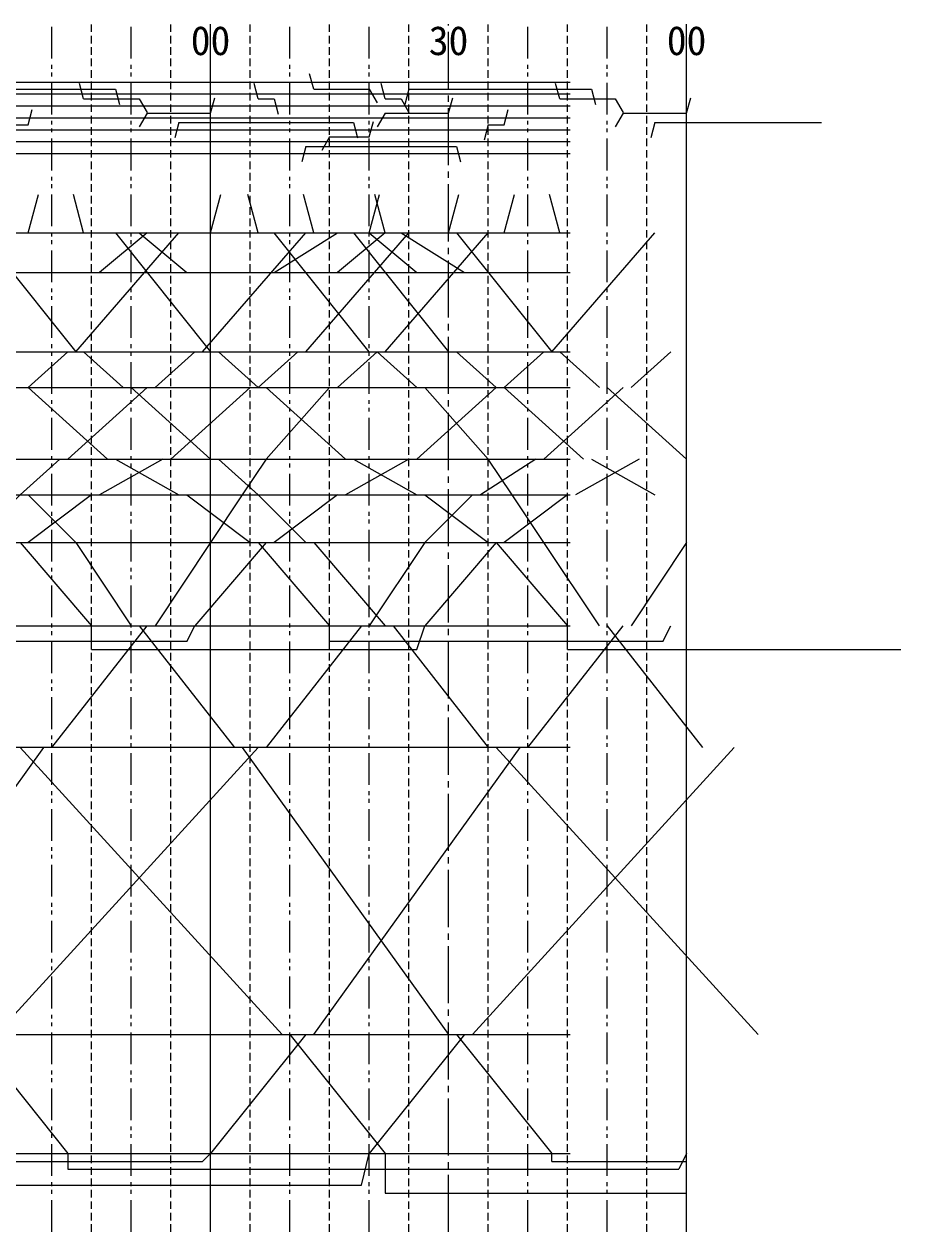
# Model space of a CAD drawing. Units: millimetres, scale not verified. Extents: x -1580 to 1240, y -841 to 681.
# Drawn here: x 135 to 1240, y -841 to 681 of the extents above; entities that cross this region are included whole.
import ezdxf
from ezdxf.enums import TextEntityAlignment as Align

# ---------------------------------------------------------------- set-up
doc = ezdxf.new("R2010")
doc.units = ezdxf.units.MM
doc.header["$LTSCALE"] = 8
for name, pattern in [('CHAIN2', [12, 9, -1, 1, -1]), ('DASHED1', [1.8, 1.2, -0.6]), ('DOUBLE_CHAIN1', [8.8, 5, -1, 0.6, -0.6, 0.6, -1])]:
    doc.linetypes.add(name, pattern=pattern)
doc.layers.add('0-0', color=5, linetype='Continuous', lineweight=9)
doc.styles.add('ＭＳ ゴシック', font='')
doc.styles.get('ＭＳ ゴシック').set_extended_font_data('MS Gothic')

msp = doc.modelspace()

# ---------------------------------------------------------------- linework, layer by layer
at = {"layer": '0-0', "color": 7, "linetype": 'DOUBLE_CHAIN1'}
for p, q in [((169.949, -840.925), (169.949, 680.913)), ((269.949, -840.925), (269.949, 680.913)), ((469.949, -840.925), (469.949, 680.913)), ((569.949, -840.925), (569.949, 680.913)), ((769.949, -840.925), (769.949, 680.913)), ((869.949, -840.925), (869.949, 680.913))]:
    msp.add_line(p, q, dxfattribs=at)
at = {"layer": '0-0', "color": 7, "linetype": 'DASHED1'}
for p, q in [((219.949, -840.925), (219.949, 680.913)), ((319.949, -840.925), (319.949, 680.913)), ((419.949, -840.925), (419.949, 680.913)), ((519.949, -840.925), (519.949, 680.913)), ((619.949, -840.925), (619.949, 680.913)), ((719.949, -840.925), (719.949, 680.913)), ((819.949, -840.925), (819.949, 680.913)), ((919.949, -840.925), (919.949, 680.913))]:
    msp.add_line(p, q, dxfattribs=at)
at = {"layer": '0-0', "color": 7}
for p, q in [((369.949, -840.925), (369.949, 680.913)), ((969.949, -840.925), (969.949, 680.913)), ((-1576.767, 607.91), (823.233, 607.91)), ((-1576.767, 592.91), (823.233, 592.91)), ((-1576.767, 577.91), (823.233, 577.91)), ((-1576.767, 562.91), (823.233, 562.91)), ((-1576.767, 547.91), (823.233, 547.91)), ((-1576.767, 532.91), (823.233, 532.91)), ((-1576.767, 517.91), (823.233, 517.91)), ((-1576.767, 417.91), (823.233, 417.91)), ((-1576.767, 367.91), (823.233, 367.91)), ((-1576.767, 267.91), (823.233, 267.91)), ((-1576.767, 222.91), (823.233, 222.91)), ((-1576.767, 132.91), (823.233, 132.91)), ((-1576.767, 87.91), (823.233, 87.91)), ((-1576.767, 27.91), (823.233, 27.91)), ((-1576.767, -77.09), (823.233, -77.09)), ((823.233, -230.494), (-1576.767, -230.494)), ((-1576.767, -592.09), (823.233, -592.09)), ((-1576.767, -742.09), (823.233, -742.09))]:
    msp.add_line(p, q, dxfattribs=at)
at = {"layer": '0-0', "color": 7, "linetype": 'CHAIN2'}
msp.add_line((669.949, -840.925), (669.949, 680.913), dxfattribs=at)
at = {"layer": '0-0', "color": 1}
for p, q in [((499.949, 598.91), (494.773, 618.228)), ((209.949, 586.91), (204.773, 606.228)), ((809.949, 586.91), (804.773, 606.228)), ((369.949, 568.91), (375.126, 588.228)), ((669.949, 568.91), (675.126, 588.228)), ((969.949, 568.91), (975.126, 588.228)), ((289.949, 568.91), (279.949, 551.589)), ((289.949, 568.91), (369.949, 568.91)), ((589.949, 568.91), (579.949, 551.589)), ((589.949, 568.91), (669.949, 568.91)), ((889.949, 568.91), (879.949, 551.589)), ((889.949, 568.91), (969.949, 568.91)), ((209.949, 417.91), (197.008, 466.206)), ((209.949, 417.91), (197.008, 466.206)), ((369.949, 417.91), (382.89, 466.206)), ((499.949, 417.91), (487.008, 466.206)), ((669.949, 417.91), (682.89, 466.206)), ((809.949, 417.91), (797.008, 466.206)), ((289.949, 417.91), (229.949, 367.91)), ((279.949, 417.91), (339.949, 367.91)), ((589.949, 417.91), (529.949, 367.91)), ((569.949, 417.91), (629.949, 367.91))]:
    msp.add_line(p, q, dxfattribs=at)
at = {"layer": '0-0', "color": 134}
for p, q in [((19.949, 598.91), (249.949, 598.91)), ((249.949, 598.91), (255.126, 579.591)), ((619.949, 598.91), (614.773, 579.591)), ((619.949, 598.91), (849.949, 598.91)), ((849.949, 598.91), (855.126, 579.591)), ((329.949, 556.91), (324.773, 537.591)), ((329.949, 556.91), (549.949, 556.91)), ((549.949, 556.91), (555.126, 537.591)), ((929.949, 556.91), (924.773, 537.591)), ((929.949, 556.91), (1139.949, 556.91)), ((199.949, 267.91), (329.949, 417.91)), ((249.949, 417.91), (369.949, 267.91)), ((489.949, 267.91), (619.949, 417.91)), ((549.949, 417.91), (669.949, 267.91)), ((799.949, 267.91), (929.949, 417.91)), ((139.949, 222.91), (189.949, 267.91)), ((379.949, 267.91), (429.949, 222.91)), ((429.949, 222.91), (479.949, 267.91)), ((679.949, 267.91), (729.949, 222.91)), ((739.949, 222.91), (789.949, 267.91)), ((139.949, 222.91), (239.949, 132.91)), ((419.949, 222.91), (319.949, 132.91)), ((439.949, 222.91), (539.949, 132.91)), ((729.949, 222.91), (629.949, 132.91)), ((739.949, 222.91), (839.949, 132.91)), ((309.949, 132.91), (229.949, 87.91)), ((249.949, 132.91), (329.949, 87.91)), ((619.949, 132.91), (539.949, 87.91)), ((549.949, 132.91), (629.949, 87.91)), ((909.949, 132.91), (829.949, 87.91)), ((849.949, 132.91), (929.949, 87.91)), ((219.949, 87.91), (139.949, 27.91)), ((339.949, 87.91), (419.949, 27.91)), ((529.949, 87.91), (449.949, 27.91)), ((639.949, 87.91), (719.949, 27.91)), ((819.949, 87.91), (739.949, 27.91)), ((129.949, 27.91), (219.949, -77.09)), ((439.949, 27.91), (349.949, -77.09)), ((429.949, 27.91), (519.949, -77.09)), ((729.949, 27.91), (639.949, -77.09)), ((729.949, 27.91), (819.949, -77.09)), ((219.949, -107.09), (219.949, -77.09)), ((339.949, -97.09), (349.949, -77.09)), ((519.949, -97.09), (519.949, -77.09)), ((629.949, -107.09), (639.949, -77.09)), ((819.949, -107.09), (819.949, -77.09)), ((939.949, -97.09), (949.949, -77.09)), ((339.949, -97.09), (-80.051, -97.09)), ((939.949, -97.09), (519.949, -97.09)), ((219.949, -107.09), (629.949, -107.09)), ((819.949, -107.09), (1239.949, -107.09))]:
    msp.add_line(p, q, dxfattribs=at)
at = {"layer": '0-0'}
for p, q in [((429.949, 586.91), (424.773, 606.228)), ((429.949, 586.91), (449.949, 586.91)), ((449.949, 586.91), (455.126, 567.591)), ((719.949, 553.91), (714.773, 534.591)), ((489.949, 526.91), (484.773, 507.591)), ((489.949, 526.91), (679.949, 526.91)), ((679.949, 526.91), (685.126, 507.591)), ((139.949, 417.91), (152.89, 466.206)), ((429.949, 417.91), (417.008, 466.206)), ((739.949, 417.91), (752.89, 466.206)), ((79.949, 417.91), (199.949, 267.91)), ((359.949, 267.91), (489.949, 417.91)), ((569.949, 267.91), (449.949, 417.91)), ((589.949, 267.91), (719.949, 417.91)), ((679.949, 417.91), (799.949, 267.91)), ((209.949, 267.91), (259.949, 222.91)), ((299.949, 222.91), (349.949, 267.91)), ((579.949, 267.91), (529.949, 222.91)), ((629.949, 222.91), (579.949, 267.91)), ((809.949, 267.91), (859.949, 222.91)), ((899.949, 222.91), (949.949, 267.91)), ((189.949, 132.91), (289.949, 222.91)), ((269.949, 222.91), (369.949, 132.91)), ((519.949, 222.91), (439.949, 132.91)), ((719.949, 132.91), (639.949, 222.91)), ((789.949, 132.91), (889.949, 222.91)), ((869.949, 222.91), (969.949, 132.91)), ((439.949, 132.91), (409.949, 87.91)), ((779.949, 132.91), (709.949, 87.91)), ((749.949, 87.91), (719.949, 132.91)), ((139.949, 87.91), (199.949, 27.91)), ((409.949, 87.91), (369.949, 27.91)), ((639.949, 27.91), (699.949, 87.91)), ((789.949, 27.91), (749.949, 87.91)), ((199.949, 27.91), (269.949, -77.09)), ((369.949, 27.91), (299.949, -77.09)), ((499.949, 27.91), (589.949, -77.09)), ((639.949, 27.91), (569.949, -77.09)), ((859.949, -77.09), (789.949, 27.91)), ((969.949, 27.91), (899.949, -77.09)), ((169.949, -230.494), (289.949, -77.09)), ((279.949, -77.09), (399.949, -230.494)), ((559.949, -77.09), (439.949, -230.494)), ((599.949, -77.09), (719.949, -230.494)), ((769.949, -230.494), (889.949, -77.09)), ((869.949, -77.09), (989.949, -230.494)), ((-100.051, -592.09), (159.949, -230.494)), ((99.949, -592.09), (429.949, -230.494)), ((129.949, -230.494), (459.949, -592.09)), ((409.949, -230.494), (669.949, -592.09)), ((499.949, -592.09), (759.949, -230.494)), ((699.949, -592.09), (1029.949, -230.494)), ((729.949, -230.494), (1059.949, -592.09)), ((69.949, -592.09), (189.949, -742.09)), ((489.949, -592.09), (369.949, -742.09)), ((469.949, -592.09), (589.949, -742.09)), ((689.949, -592.09), (569.949, -742.09)), ((679.949, -592.09), (799.949, -742.09)), ((189.949, -742.09), (189.949, -762.09)), ((359.949, -752.09), (369.949, -742.09)), ((559.949, -782.09), (569.949, -742.09)), ((589.949, -742.09), (589.949, -772.09)), ((799.949, -752.09), (799.949, -742.09)), ((969.949, -742.09), (959.949, -762.09)), ((-400.051, -752.09), (359.949, -752.09)), ((799.949, -752.09), (969.949, -752.09)), ((189.949, -762.09), (959.949, -762.09)), ((589.949, -772.09), (589.949, -792.09)), ((-10.051, -782.09), (559.949, -782.09)), ((589.949, -792.09), (969.949, -792.09))]:
    msp.add_line(p, q, dxfattribs=at)
at = {"layer": '0-0', "color": 3}
for p, q in [((589.949, 586.91), (584.773, 606.228)), ((589.949, 586.91), (609.949, 586.91)), ((609.949, 586.91), (619.949, 569.589)), ((569.949, 538.91), (575.126, 558.228)), ((519.949, 538.91), (509.949, 521.589)), ((519.949, 538.91), (569.949, 538.91)), ((569.949, 417.91), (582.89, 466.206)), ((589.949, 417.91), (577.008, 466.206)), ((449.949, 367.91), (529.949, 417.91)), ((609.949, 417.91), (689.949, 367.91))]:
    msp.add_line(p, q, dxfattribs=at)
at = {"layer": '0-0', "color": 1}
for points in [[(499.949, 598.91), (569.949, 598.91), (579.949, 581.589)], [(209.949, 586.91), (279.949, 586.91), (289.949, 569.589)], [(809.949, 586.91), (879.949, 586.91), (889.949, 569.589)]]:
    msp.add_lwpolyline(points, dxfattribs=at)
at = {"layer": '0-0'}
for points in [[(119.949, 553.91), (139.949, 553.91), (145.126, 573.228)], [(719.949, 553.91), (739.949, 553.91), (745.126, 573.228)], [(69.949, 27.91), (129.949, 87.91), (179.949, 132.91)], [(379.949, 132.91), (429.949, 87.91), (489.949, 27.91)]]:
    msp.add_lwpolyline(points, dxfattribs=at)

# ---------------------------------------------------------------- texts
at = {"layer": '0-0', "color": 7, "style": 'ＭＳ ゴシック'}
for s, p in [('00', (344.949, 630.913)), ('30', (644.949, 630.913)), ('00', (944.949, 630.913))]:
    msp.add_text(s, height=36.66, dxfattribs=at).set_placement(p, align=Align.BOTTOM_LEFT)

doc.saveas('drawing.dxf')
